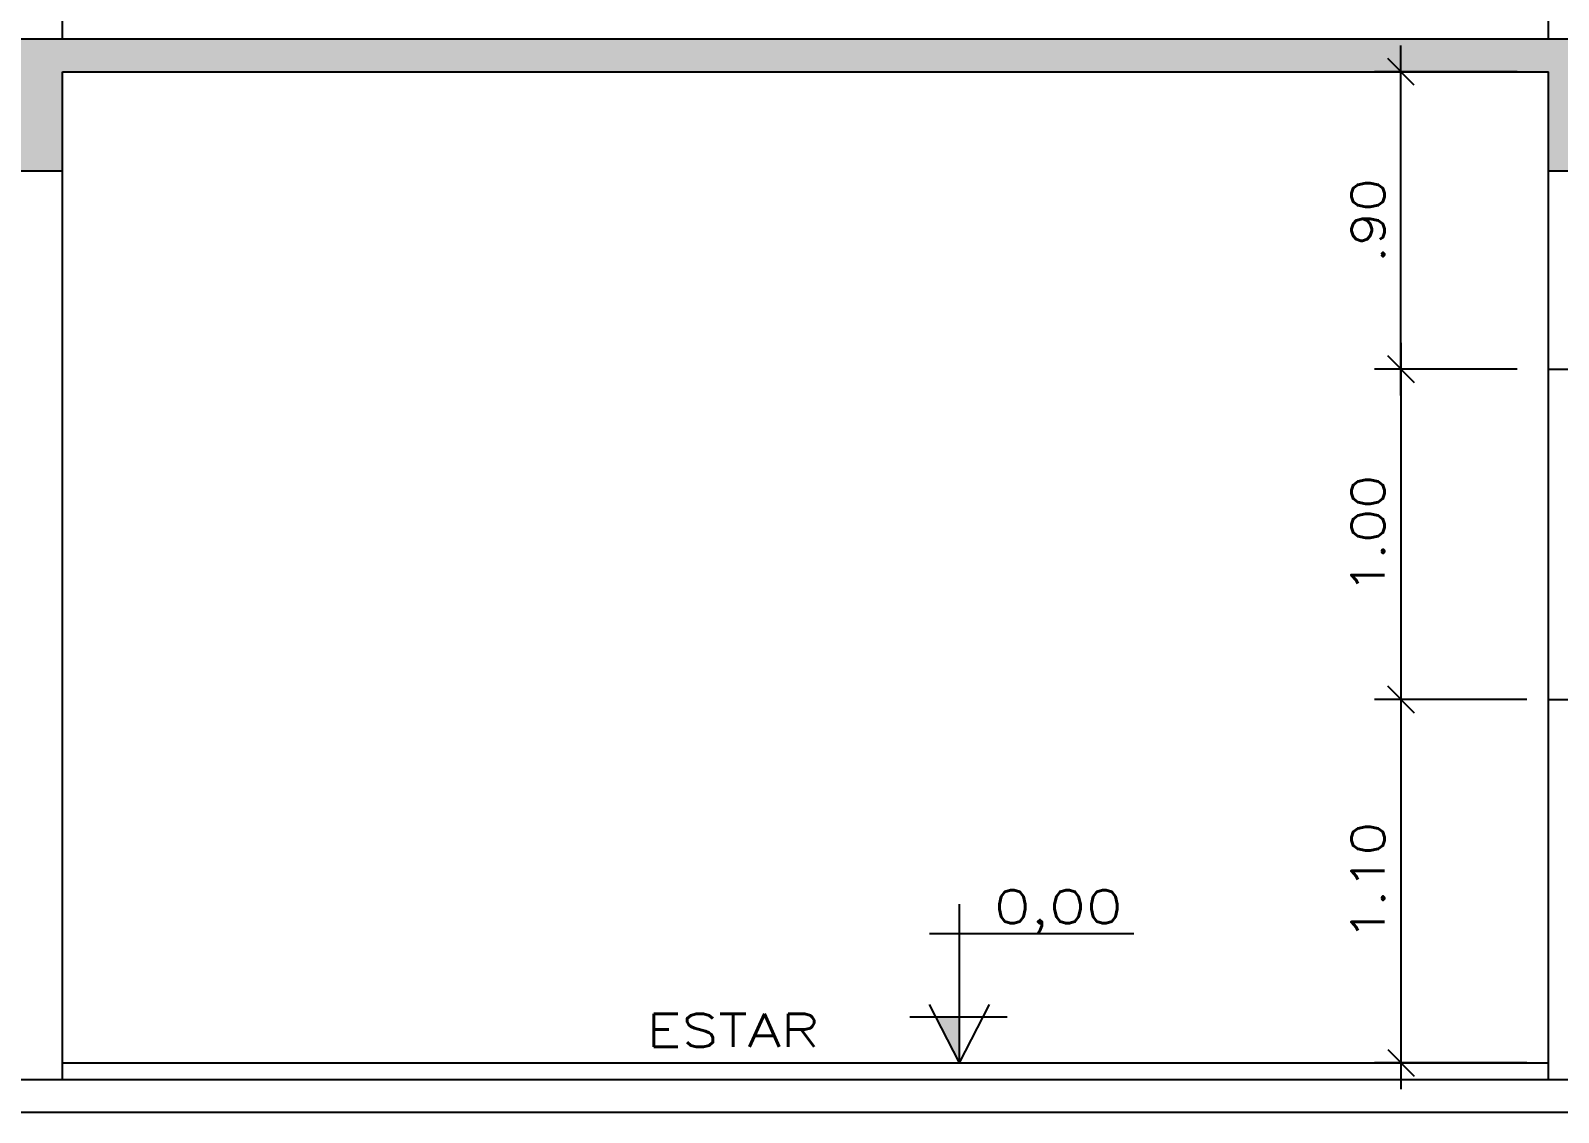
# Model space of a CAD drawing. Extents: x -6 to 123, y -41 to 65.
# Drawn here: x 34.92 to 39.546, y -0.537 to 2.738 of the extents above; entities that cross this region are included whole.
import ezdxf

# ---------------------------------------------------------------- set-up
doc = ezdxf.new("R2010")
doc.units = 0
doc.header["$MEASUREMENT"] = 0
doc.layers.get('0').update_dxf_attribs({"linetype": 'CONTINUOUS'})
doc.layers.get('DEFPOINTS').update_dxf_attribs({"linetype": 'CONTINUOUS'})
for name, color, linetype in [('CONCRETO', 2, 'CONTINUOUS'), ('CT', 1, 'CONTINUOUS'), ('HAX', 20, 'CONTINUOUS'), ('JANELA', 2, 'CONTINUOUS'), ('LPISO', 250, 'CONTINUOUS'), ('PAREDE', 5, 'CONTINUOUS'), ('T1', 3, 'CONTINUOUS')]:
    doc.layers.add(name, color=color, linetype=linetype)
doc.styles.add('SIMPLEX', font='simplex.shx', dxfattribs={"width": 1.2})
doc.dimstyles.new('CT-50', dxfattribs={"dimtxt": 0.1, "dimasz": 0.08, "dimexe": 0.08, "dimexo": 0.05, "dimgap": 0.05, "dimtad": 1, "dimzin": 4, "dimdsep": 46, "dimtxsty": 'SIMPLEX', "dimblk1": 'OBLIQUE', "dimblk2": 'OBLIQUE', "dimsah": 1, "dimcen": 0.08, "dimdle": 0.08, "dimclrt": 3, "dimadec": 0, "dimazin": 0, "dimtfac": 1, "dimtmove": 0, "dimatfit": 3, "dimldrblk": 'OBLIQUE', "dimfxl": 1, "dimtolj": 1, "dimtzin": 4, "dimarcsym": 0})
pattern_1 = [(50, (19.45669, 5.6359), (0.215178, -0.0188256), [0.0225, -0.2475]), (355, (19.4567, 5.6359), (-0.0416254, 0.2256576), [0.018, -0.198]), (100.4514, (19.47462, 5.63433), (0.1735528, 0.2068319), [0.019122, -0.2103426]), (46.1842, (19.4567, 5.6959), (0.3201723, -0.0496557), [0.03375, -0.37125]), (96.6356, (19.48337, 5.69176), (0.280399, 0.2922354), [0.028683, -0.315514]), (351.1842, (19.4567, 5.6959), (0.2803986, 0.2922356), [0.027, -0.297]), (21, (19.48669, 5.6809), (0.1790721, -0.1207857), [0.0225, -0.2475]), (326, (19.4867, 5.6809), (0.0729946, 0.217545), [0.018, -0.198]), (71.4514, (19.50161, 5.67083), (0.2520668, 0.0967591), [0.019122, -0.2103426]), (37.5, (19.45669, 5.6359), (0.00364796, 0.09986816), [0, -0.1956, 0, -0.201, 0, -0.19875]), (7.5, (19.45669, 5.6359), (0.07892086, 0.1183235), [0, -0.1146, 0, -0.1911, 0, -0.07575]), (327.5, (19.38979, 5.6359), (0.16014673, -0.00676646), [0, -0.075, 0, -0.234, 0, -0.3105]), (317.5, (19.35979, 5.6359), (0.17495585, 0.0300315), [0, -0.0975, 0, -0.1554, 0, -0.2205])]

# ---------------------------------------------------------------- blocks, each defined once
blk = doc.blocks.new('_OBLIQUE')
at = {"color": 0, "linetype": 'ByBlock'}
blk.add_line((-0.5, -0.5), (0.5, 0.5), dxfattribs=at)
blk = doc.blocks.new('*D112')
at = {"layer": 'CT', "color": 0, "lineweight": -2}
for p, q in [((39.0697, 0.793), (39.0697, -0.467)), ((39.4215, 0.713), (38.9897, 0.713)), ((39.4505, -0.387), (38.9897, -0.387))]:
    blk.add_line(p, q, dxfattribs=at)
at = {"layer": 'DEFPOINTS', "color": 0}
for p in [(39.4715, 0.713), (39.0697, -0.387), (39.5005, -0.387)]:
    blk.add_point(p, dxfattribs=at)
at = {"layer": 'CT', "color": 0, "lineweight": -2, "xscale": 0.08, "yscale": 0.08, "zscale": 0.08}
for p, rotation in [((39.0697, 0.713), 90), ((39.0697, -0.387), 270)]:
    blk.add_blockref('_OBLIQUE', p, dxfattribs=dict(at, rotation=rotation))
at = {"layer": 'CT', "color": 3, "insert": (38.9697, 0.163), "char_height": 0.1, "attachment_point": 5, "rotation": 90, "style": 'SIMPLEX'}
blk.add_mtext('\\A1;1.10', dxfattribs=at)
blk = doc.blocks.new('*D114')
at = {"layer": 'CT', "color": 0, "lineweight": -2}
for p, q in [((39.0697, 1.633), (39.0697, 2.693)), ((39.4215, 2.613), (38.9897, 2.613)), ((39.4215, 1.713), (38.9897, 1.713))]:
    blk.add_line(p, q, dxfattribs=at)
at = {"layer": 'DEFPOINTS', "color": 0}
for p in [(39.0697, 2.613), (39.4715, 2.613), (39.4715, 1.713)]:
    blk.add_point(p, dxfattribs=at)
at = {"layer": 'CT', "color": 0, "lineweight": -2, "xscale": 0.08, "yscale": 0.08, "zscale": 0.08}
for p, rotation in [((39.0697, 2.613), 90), ((39.0697, 1.713), 270)]:
    blk.add_blockref('_OBLIQUE', p, dxfattribs=dict(at, rotation=rotation))
at = {"layer": 'CT', "color": 3, "insert": (38.9697, 2.163), "char_height": 0.1, "attachment_point": 5, "rotation": 90, "style": 'SIMPLEX'}
blk.add_mtext('\\A1;.90', dxfattribs=at)
blk = doc.blocks.new('*D113')
at = {"layer": 'CT', "color": 0, "lineweight": -2}
for p, q in [((39.0697, 1.793), (39.0697, 0.633)), ((39.4215, 1.713), (38.9897, 1.713)), ((39.4505, 0.713), (38.9897, 0.713))]:
    blk.add_line(p, q, dxfattribs=at)
at = {"layer": 'DEFPOINTS', "color": 0}
for p in [(39.4715, 1.713), (39.0697, 0.713), (39.5005, 0.713)]:
    blk.add_point(p, dxfattribs=at)
at = {"layer": 'CT', "color": 0, "lineweight": -2, "xscale": 0.08, "yscale": 0.08, "zscale": 0.08}
for p, rotation in [((39.0697, 1.713), 90), ((39.0697, 0.713), 270)]:
    blk.add_blockref('_OBLIQUE', p, dxfattribs=dict(at, rotation=rotation))
at = {"layer": 'CT', "color": 3, "insert": (38.9697, 1.213), "char_height": 0.1, "attachment_point": 5, "rotation": 90, "style": 'SIMPLEX'}
blk.add_mtext('\\A1;1.00', dxfattribs=at)

msp = doc.modelspace()

# ---------------------------------------------------------------- hatches: boundary and pattern name
at = {"layer": 'CONCRETO'}
h = msp.add_hatch(dxfattribs=at)
h.set_pattern_fill('AR-CONC', color=256, scale=0.03, style=0)
h.set_pattern_definition(pattern_1)
h.paths.add_polyline_path([(34.8665, 2.613), (34.8665, 2.313), (35.0165, 2.313), (35.0165, 2.613), (38.07, 2.613), (38.07, 2.713), (31.2665, 2.713), (31.2665, 2.313), (31.4165, 2.313), (31.4165, 2.613)])
h = msp.add_hatch(dxfattribs=at)
h.set_pattern_fill('AR-CONC', color=256, scale=0.03, style=0)
h.set_pattern_definition(pattern_1)
h.paths.add_polyline_path([(39.5165, 2.613), (39.5165, 2.313), (39.6665, 2.313), (39.6665, 2.583), (43.5165, 2.583), (43.5165, 2.283), (43.6665, 2.283), (43.6665, 2.683), (39.6665, 2.683), (39.6665, 2.713), (38.07, 2.713), (38.07, 2.613)])
at = {"layer": 'HAX'}
msp.add_hatch(color=256, dxfattribs=at).paths.add_polyline_path([(37.7327, -0.387), (37.7327, -0.2475), (37.6609, -0.2475)])

# ---------------------------------------------------------------- linework, layer by layer
for p, q in [((37.7327, -0.387), (37.7327, 0.0937)), ((38.2608, 0.004), (37.6417, 0.004)), ((37.7327, -0.387), (37.642, -0.2106)), ((37.7327, -0.387), (37.8234, -0.2106)), ((37.5828, -0.2475), (37.8773, -0.2475))]:
    msp.add_line(p, q, dxfattribs=at)
at = {"layer": 'JANELA'}
msp.add_line((39.5165, 0.713), (39.5165, 1.713), dxfattribs=at)
at = {"layer": 'LPISO'}
msp.add_line((35.0165, -0.387), (39.5165, -0.387), dxfattribs=at)
at = {"layer": 'PAREDE'}
for p, q in [((39.5165, 2.713), (39.5165, 7.913)), ((35.0165, 2.713), (35.0165, 5.753)), ((31.2665, 2.713), (39.6665, 2.713)), ((35.0165, -0.437), (35.0165, 2.613)), ((35.0165, 2.613), (39.5165, 2.613)), ((39.5165, 1.713), (39.5165, 2.613)), ((34.8665, 2.313), (35.0165, 2.313)), ((39.5165, 2.313), (39.6665, 2.313)), ((39.5165, 1.713), (39.6665, 1.713)), ((39.5165, -0.437), (39.5165, 0.713)), ((39.5165, 0.713), (39.6665, 0.713)), ((23.4665, -0.437), (43.6665, -0.437)), ((44.6665, -0.537), (21.9665, -0.537))]:
    msp.add_line(p, q, dxfattribs=at)

# ---------------------------------------------------------------- texts
at = {"layer": 'T1', "style": 'SIMPLEX', "width": 1.3}
for s, p in [('0,00', (37.8371, 0.0358)), ('ESTAR', (36.7855, -0.3387))]:
    msp.add_text(s, height=0.1, dxfattribs=at).set_placement(p)

# ---------------------------------------------------------------- dimensions: what is measured, and where the dimension line sits
at = {"layer": 'CT'}
for base, p1, p2, picture, middle in [((39.0697, 2.613), (39.4715, 1.713), (39.4715, 2.613), '*D114', (38.9697, 2.163)), ((39.0697, 0.713), (39.4715, 1.713), (39.5005, 0.713), '*D113', (38.9697, 1.213)), ((39.0697, -0.387), (39.4715, 0.713), (39.5005, -0.387), '*D112', (38.9697, 0.163))]:
    dim = msp.add_linear_dim(base=base, p1=p1, p2=p2, angle=270, dimstyle='CT-50', dxfattribs=at)
    dim.commit()
    dim.dimension.update_dxf_attribs({"geometry": picture, "text_midpoint": middle})

doc.saveas('drawing.dxf')
